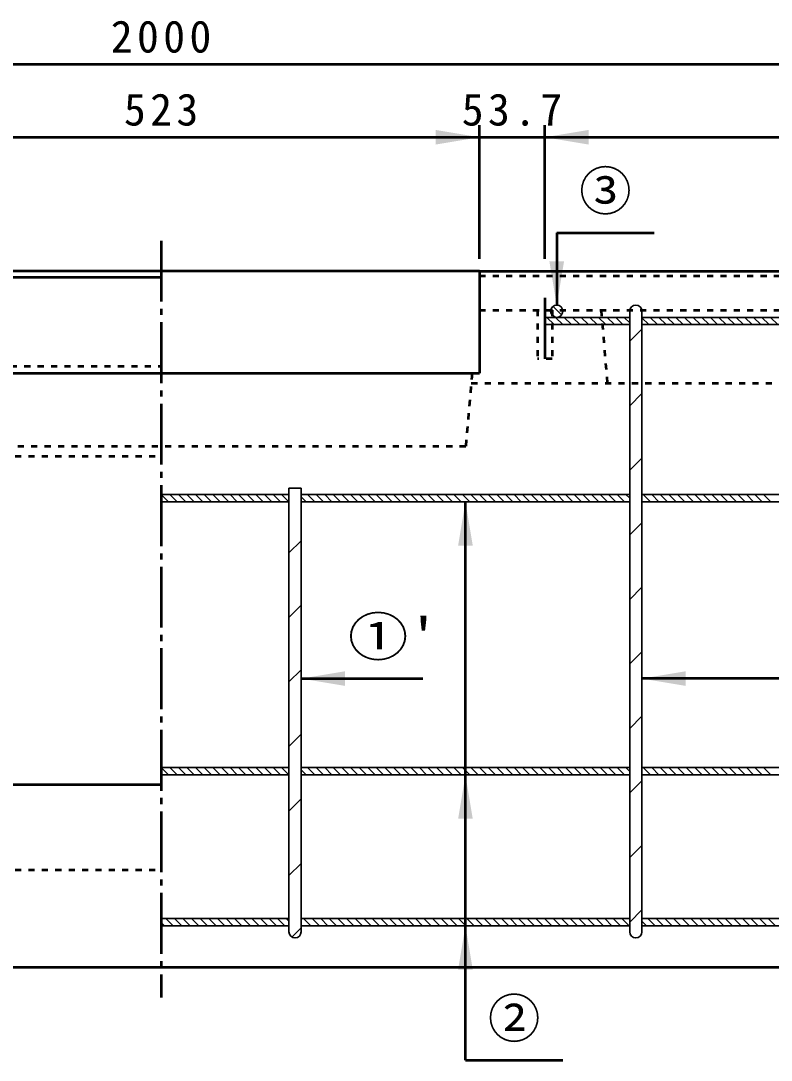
# Model space of a CAD drawing. Units: millimetres, scale not verified. Extents: x 100 to 4105, y 100 to 2870.
# Drawn here: x 2819 to 3436, y 933 to 1787 of the extents above; entities that cross this region are included whole.
import ezdxf
from ezdxf.enums import TextEntityAlignment as Align

# ---------------------------------------------------------------- set-up
doc = ezdxf.new("R2010")
doc.units = ezdxf.units.MM
doc.header["$LTSCALE"] = 5
doc.linetypes.add('USER1', pattern=[2.2, 1, -1.2])
doc.linetypes.add('USER3', pattern=[13.4, 10, -1.2, 1, -1.2])
doc.layers.add('V-nasSTD', color=7, linetype='Continuous', lineweight=50)
doc.styles.add('ＭＳ ゴシック', font='')
doc.styles.get('ＭＳ ゴシック').set_extended_font_data('MS Gothic')

msp = doc.modelspace()

# ---------------------------------------------------------------- hatches: boundary and pattern name
at = {"layer": 'V-nasSTD'}
for points in [[(3159.85, 1685.38), (3195.85, 1691.38), (3159.85, 1697.38)], [(3285.55, 1697.38), (3249.55, 1691.38), (3285.55, 1685.38)], [(3265.35, 1589.38), (3259.35, 1553.38), (3253.35, 1589.38)], [(3190.35, 1355.825), (3184.35, 1391.825), (3178.35, 1355.825)], [(3085.35, 1252.514), (3049.35, 1246.514), (3085.35, 1240.514)], [(3365.35, 1252.514), (3329.35, 1246.514), (3365.35, 1240.514)], [(3190.35, 1131.38), (3184.35, 1167.38), (3178.35, 1131.38)], [(3190.35, 1007.38), (3184.35, 1043.38), (3178.35, 1007.38)]]:
    msp.add_hatch(color=256, dxfattribs=at).paths.add_polyline_path(points)

# ---------------------------------------------------------------- linework, layer by layer
for p, q in [((1934.35, 1751.38), (3934.35, 1751.38)), ((3195.85, 1591.38), (3195.85, 1701.38)), ((3249.55, 1591.38), (3249.55, 1701.38)), ((2672.85, 1691.38), (3195.85, 1691.38)), ((3195.85, 1691.38), (3249.55, 1691.38)), ((3249.55, 1691.38), (3880.65, 1691.38)), ((3259.35, 1612.88), (3259.35, 1553.38)), ((3259.35, 1612.88), (3339.35, 1612.88)), ((3195.85, 1581.38), (2672.85, 1581.38)), ((3195.85, 1581.38), (3934.35, 1581.38)), ((3195.85, 1581.38), (3195.85, 1497.38)), ((2672.85, 1576.38), (2934.35, 1576.38)), ((2672.85, 1497.38), (3195.85, 1497.38)), ((3184.35, 932.88), (3184.35, 1391.825)), ((3049.35, 1246.514), (3149.35, 1246.514)), ((4037.35, 1246.514), (3329.35, 1246.514)), ((2054.35, 1159.38), (2934.35, 1159.38)), ((1934.35, 1009.38), (3934.35, 1009.38)), ((3184.35, 932.88), (3264.35, 932.88))]:
    msp.add_line(p, q, dxfattribs=at)
at = {"layer": 'V-nasSTD', "linetype": 'USER3'}
for p, q in [((2934.35, 1606.38), (2934.35, 984.38)), ((3249.55, 1559.38), (3249.55, 1509.38))]:
    msp.add_line(p, q, dxfattribs=at)
at = {"layer": 'V-nasSTD', "linetype": 'USER1'}
for p, q in [((3195.85, 1577.38), (3934.35, 1577.38)), ((3195.85, 1549.38), (3934.35, 1549.38)), ((3243.55, 1549.38), (3243.55, 1509.38)), ((3255.55, 1549.38), (3255.55, 1509.38)), ((3295.85, 1549.38), (3300.85, 1489.38)), ((3255.55, 1509.38), (3243.55, 1509.38)), ((2678.85, 1503.38), (2934.35, 1503.38)), ((3189.85, 1497.38), (3184.591, 1437.269)), ((3189.151, 1489.38), (3934.35, 1489.38)), ((3184.591, 1437.269), (2684.109, 1437.269)), ((1934.35, 1429.38), (2934.35, 1429.38)), ((1934.35, 1089.38), (2934.35, 1089.38))]:
    msp.add_line(p, q, dxfattribs=at)
at = {"layer": 'V-nasSTD', "lineweight": 35}
for p, q in [((3254.494, 1547.189), (3258.16, 1543.523)), ((3256.364, 1552.39), (3263.361, 1545.393)), ((3319.35, 1038.38), (3319.35, 1548.38)), ((3329.35, 1548.38), (3329.35, 1038.38)), ((3319.35, 1543.38), (3249.35, 1543.38)), ((3249.35, 1537.38), (3249.35, 1543.38)), ((3249.35, 1538.191), (3250.161, 1537.38)), ((3251.232, 1543.38), (3257.232, 1537.38)), ((3258.304, 1543.38), (3264.304, 1537.38)), ((3265.375, 1543.38), (3271.375, 1537.38)), ((3272.446, 1543.38), (3278.446, 1537.38)), ((3279.517, 1543.38), (3285.517, 1537.38)), ((3286.588, 1543.38), (3292.588, 1537.38)), ((3293.659, 1543.38), (3299.659, 1537.38)), ((3300.73, 1543.38), (3306.73, 1537.38)), ((3307.801, 1543.38), (3313.801, 1537.38)), ((3314.872, 1543.38), (3319.35, 1538.901)), ((3329.35, 1543.38), (3539.35, 1543.38)), ((3329.35, 1543.043), (3335.014, 1537.38)), ((3336.085, 1543.38), (3342.085, 1537.38)), ((3343.156, 1543.38), (3349.156, 1537.38)), ((3350.227, 1543.38), (3356.227, 1537.38)), ((3357.298, 1543.38), (3363.298, 1537.38)), ((3364.37, 1543.38), (3370.37, 1537.38)), ((3371.441, 1543.38), (3377.441, 1537.38)), ((3378.512, 1543.38), (3384.512, 1537.38)), ((3385.583, 1543.38), (3391.583, 1537.38)), ((3392.654, 1543.38), (3398.654, 1537.38)), ((3399.725, 1543.38), (3405.725, 1537.38)), ((3406.796, 1543.38), (3412.796, 1537.38)), ((3413.867, 1543.38), (3419.867, 1537.38)), ((3420.938, 1543.38), (3426.938, 1537.38)), ((3428.009, 1543.38), (3434.009, 1537.38)), ((3435.08, 1543.38), (3441.08, 1537.38)), ((3319.35, 1537.38), (3249.35, 1537.38)), ((3319.35, 1523.727), (3329.35, 1533.727)), ((3539.35, 1537.38), (3329.35, 1537.38)), ((3319.35, 1470.694), (3329.35, 1480.694)), ((3319.35, 1417.661), (3329.35, 1427.661)), ((3039.35, 1038.38), (3039.35, 1402.88)), ((3039.35, 1402.88), (3049.35, 1402.88)), ((3039.35, 1402.826), (3039.404, 1402.88)), ((3049.35, 1402.88), (3049.35, 1038.38)), ((2934.35, 1397.825), (3039.35, 1397.825)), ((2934.35, 1397.809), (2940.334, 1391.825)), ((2941.405, 1397.825), (2947.405, 1391.825)), ((2948.476, 1397.825), (2954.476, 1391.825)), ((2955.547, 1397.825), (2961.547, 1391.825)), ((2962.618, 1397.825), (2968.618, 1391.825)), ((2969.689, 1397.825), (2975.689, 1391.825)), ((2976.76, 1397.825), (2982.76, 1391.825)), ((2983.831, 1397.825), (2989.831, 1391.825)), ((2990.902, 1397.825), (2996.902, 1391.825)), ((2997.973, 1397.825), (3003.973, 1391.825)), ((3005.045, 1397.825), (3011.045, 1391.825)), ((3012.116, 1397.825), (3018.116, 1391.825)), ((3019.187, 1397.825), (3025.187, 1391.825)), ((3026.258, 1397.825), (3032.258, 1391.825)), ((3033.329, 1397.825), (3039.329, 1391.825)), ((3049.35, 1397.825), (3319.35, 1397.825)), ((3049.35, 1395.946), (3053.471, 1391.825)), ((3054.542, 1397.825), (3060.542, 1391.825)), ((3061.613, 1397.825), (3067.613, 1391.825)), ((3068.684, 1397.825), (3074.684, 1391.825)), ((3075.755, 1397.825), (3081.755, 1391.825)), ((3082.826, 1397.825), (3088.826, 1391.825)), ((3089.897, 1397.825), (3095.897, 1391.825)), ((3096.968, 1397.825), (3102.968, 1391.825)), ((3104.039, 1397.825), (3110.039, 1391.825)), ((3111.111, 1397.825), (3117.111, 1391.825)), ((3118.182, 1397.825), (3124.182, 1391.825)), ((3125.253, 1397.825), (3131.253, 1391.825)), ((3132.324, 1397.825), (3138.324, 1391.825)), ((3139.395, 1397.825), (3145.395, 1391.825)), ((3146.466, 1397.825), (3152.466, 1391.825)), ((3153.537, 1397.825), (3159.537, 1391.825)), ((3160.608, 1397.825), (3166.608, 1391.825)), ((3167.679, 1397.825), (3173.679, 1391.825)), ((3174.75, 1397.825), (3180.75, 1391.825)), ((3181.821, 1397.825), (3187.821, 1391.825)), ((3188.892, 1397.825), (3194.892, 1391.825)), ((3195.963, 1397.825), (3201.963, 1391.825)), ((3203.034, 1397.825), (3209.034, 1391.825)), ((3210.105, 1397.825), (3216.105, 1391.825)), ((3217.177, 1397.825), (3223.177, 1391.825)), ((3224.248, 1397.825), (3230.248, 1391.825)), ((3231.319, 1397.825), (3237.319, 1391.825)), ((3238.39, 1397.825), (3244.39, 1391.825)), ((3245.461, 1397.825), (3251.461, 1391.825)), ((3252.532, 1397.825), (3258.532, 1391.825)), ((3259.603, 1397.825), (3265.603, 1391.825)), ((3266.674, 1397.825), (3272.674, 1391.825)), ((3273.745, 1397.825), (3279.745, 1391.825)), ((3280.816, 1397.825), (3286.816, 1391.825)), ((3287.887, 1397.825), (3293.887, 1391.825)), ((3294.958, 1397.825), (3300.958, 1391.825)), ((3302.029, 1397.825), (3308.029, 1391.825)), ((3309.1, 1397.825), (3315.1, 1391.825)), ((3316.171, 1397.825), (3319.35, 1394.646)), ((3329.35, 1397.825), (3539.35, 1397.825)), ((3330.314, 1397.825), (3336.314, 1391.825)), ((3337.385, 1397.825), (3343.385, 1391.825)), ((3344.456, 1397.825), (3350.456, 1391.825)), ((3351.527, 1397.825), (3357.527, 1391.825)), ((3358.598, 1397.825), (3364.598, 1391.825)), ((3365.669, 1397.825), (3371.669, 1391.825)), ((3372.74, 1397.825), (3378.74, 1391.825)), ((3379.811, 1397.825), (3385.811, 1391.825)), ((3386.882, 1397.825), (3392.882, 1391.825)), ((3393.953, 1397.825), (3399.953, 1391.825)), ((3401.024, 1397.825), (3407.024, 1391.825)), ((3408.095, 1397.825), (3414.095, 1391.825)), ((3415.166, 1397.825), (3421.166, 1391.825)), ((3422.238, 1397.825), (3428.238, 1391.825)), ((3429.309, 1397.825), (3435.309, 1391.825)), ((2934.35, 1391.825), (3039.35, 1391.825)), ((3049.35, 1391.825), (3319.35, 1391.825)), ((3539.35, 1391.825), (3329.35, 1391.825)), ((3319.35, 1364.628), (3329.35, 1374.628)), ((3039.35, 1349.793), (3049.35, 1359.793)), ((3319.35, 1311.595), (3329.35, 1321.595)), ((3039.35, 1296.76), (3049.35, 1306.76)), ((3319.35, 1258.562), (3329.35, 1268.562)), ((3039.35, 1243.727), (3049.35, 1253.727)), ((3319.35, 1205.529), (3329.35, 1215.529)), ((3039.35, 1190.694), (3049.35, 1200.694)), ((2934.35, 1173.38), (3039.35, 1173.38)), ((2934.35, 1173.363), (2940.334, 1167.38)), ((2941.405, 1173.38), (2947.405, 1167.38)), ((2948.476, 1173.38), (2954.476, 1167.38)), ((2955.547, 1173.38), (2961.547, 1167.38)), ((2962.618, 1173.38), (2968.618, 1167.38)), ((2969.689, 1173.38), (2975.689, 1167.38)), ((2976.76, 1173.38), (2982.76, 1167.38)), ((2983.831, 1173.38), (2989.831, 1167.38)), ((2990.902, 1173.38), (2996.902, 1167.38)), ((2997.973, 1173.38), (3003.973, 1167.38)), ((3005.045, 1173.38), (3011.045, 1167.38)), ((3012.116, 1173.38), (3018.116, 1167.38)), ((3019.187, 1173.38), (3025.187, 1167.38)), ((3026.258, 1173.38), (3032.258, 1167.38)), ((3033.329, 1173.38), (3039.329, 1167.38)), ((3049.35, 1173.38), (3319.35, 1173.38)), ((3049.35, 1171.5), (3053.471, 1167.38)), ((3054.542, 1173.38), (3060.542, 1167.38)), ((3061.613, 1173.38), (3067.613, 1167.38)), ((3068.684, 1173.38), (3074.684, 1167.38)), ((3075.755, 1173.38), (3081.755, 1167.38)), ((3082.826, 1173.38), (3088.826, 1167.38)), ((3089.897, 1173.38), (3095.897, 1167.38)), ((3096.968, 1173.38), (3102.968, 1167.38)), ((3104.039, 1173.38), (3110.039, 1167.38)), ((3111.111, 1173.38), (3117.111, 1167.38)), ((3118.182, 1173.38), (3124.182, 1167.38)), ((3125.253, 1173.38), (3131.253, 1167.38)), ((3132.324, 1173.38), (3138.324, 1167.38)), ((3139.395, 1173.38), (3145.395, 1167.38)), ((3146.466, 1173.38), (3152.466, 1167.38)), ((3153.537, 1173.38), (3159.537, 1167.38)), ((3160.608, 1173.38), (3166.608, 1167.38)), ((3167.679, 1173.38), (3173.679, 1167.38)), ((3174.75, 1173.38), (3180.75, 1167.38)), ((3181.821, 1173.38), (3187.821, 1167.38)), ((3188.892, 1173.38), (3194.892, 1167.38)), ((3195.963, 1173.38), (3201.963, 1167.38)), ((3203.034, 1173.38), (3209.034, 1167.38)), ((3210.105, 1173.38), (3216.105, 1167.38)), ((3217.177, 1173.38), (3223.177, 1167.38)), ((3224.248, 1173.38), (3230.248, 1167.38)), ((3231.319, 1173.38), (3237.319, 1167.38)), ((3238.39, 1173.38), (3244.39, 1167.38)), ((3245.461, 1173.38), (3251.461, 1167.38)), ((3252.532, 1173.38), (3258.532, 1167.38)), ((3259.603, 1173.38), (3265.603, 1167.38)), ((3266.674, 1173.38), (3272.674, 1167.38)), ((3273.745, 1173.38), (3279.745, 1167.38)), ((3280.816, 1173.38), (3286.816, 1167.38)), ((3287.887, 1173.38), (3293.887, 1167.38)), ((3294.958, 1173.38), (3300.958, 1167.38)), ((3302.029, 1173.38), (3308.029, 1167.38)), ((3309.1, 1173.38), (3315.1, 1167.38)), ((3316.171, 1173.38), (3319.35, 1170.201)), ((3329.35, 1173.38), (3539.35, 1173.38)), ((3330.314, 1173.38), (3336.314, 1167.38)), ((3337.385, 1173.38), (3343.385, 1167.38)), ((3344.456, 1173.38), (3350.456, 1167.38)), ((3351.527, 1173.38), (3357.527, 1167.38)), ((3358.598, 1173.38), (3364.598, 1167.38)), ((3365.669, 1173.38), (3371.669, 1167.38)), ((3372.74, 1173.38), (3378.74, 1167.38)), ((3379.811, 1173.38), (3385.811, 1167.38)), ((3386.882, 1173.38), (3392.882, 1167.38)), ((3393.953, 1173.38), (3399.953, 1167.38)), ((3401.024, 1173.38), (3407.024, 1167.38)), ((3408.095, 1173.38), (3414.095, 1167.38)), ((3415.166, 1173.38), (3421.166, 1167.38)), ((3422.238, 1173.38), (3428.238, 1167.38)), ((3429.309, 1173.38), (3435.309, 1167.38)), ((2934.35, 1167.38), (3039.35, 1167.38)), ((3049.35, 1167.38), (3319.35, 1167.38)), ((3319.35, 1152.496), (3329.35, 1162.496)), ((3539.35, 1167.38), (3329.35, 1167.38)), ((3039.35, 1137.661), (3049.35, 1147.661)), ((3319.35, 1099.463), (3329.35, 1109.463)), ((3039.35, 1084.628), (3049.35, 1094.628)), ((3319.35, 1046.43), (3329.35, 1056.43)), ((2934.35, 1049.38), (3039.35, 1049.38)), ((2934.35, 1046.084), (2937.055, 1043.38)), ((2934.35, 1043.38), (3039.35, 1043.38)), ((2938.126, 1049.38), (2944.126, 1043.38)), ((2945.197, 1049.38), (2951.197, 1043.38)), ((2952.268, 1049.38), (2958.268, 1043.38)), ((2959.339, 1049.38), (2965.339, 1043.38)), ((2966.41, 1049.38), (2972.41, 1043.38)), ((2973.481, 1049.38), (2979.481, 1043.38)), ((2980.552, 1049.38), (2986.552, 1043.38)), ((2987.623, 1049.38), (2993.623, 1043.38)), ((2994.694, 1049.38), (3000.694, 1043.38)), ((3001.765, 1049.38), (3007.765, 1043.38)), ((3008.836, 1049.38), (3014.836, 1043.38)), ((3015.907, 1049.38), (3021.907, 1043.38)), ((3022.978, 1049.38), (3028.978, 1043.38)), ((3030.05, 1049.38), (3036.05, 1043.38)), ((3037.121, 1049.38), (3039.35, 1047.15)), ((3049.35, 1049.38), (3319.35, 1049.38)), ((3049.35, 1044.221), (3050.192, 1043.38)), ((3049.35, 1043.38), (3319.35, 1043.38)), ((3051.263, 1049.38), (3057.263, 1043.38)), ((3058.334, 1049.38), (3064.334, 1043.38)), ((3065.405, 1049.38), (3071.405, 1043.38)), ((3072.476, 1049.38), (3078.476, 1043.38)), ((3079.547, 1049.38), (3085.547, 1043.38)), ((3086.618, 1049.38), (3092.618, 1043.38)), ((3093.689, 1049.38), (3099.689, 1043.38)), ((3100.76, 1049.38), (3106.76, 1043.38)), ((3107.831, 1049.38), (3113.831, 1043.38)), ((3114.902, 1049.38), (3120.902, 1043.38)), ((3121.973, 1049.38), (3127.973, 1043.38)), ((3129.045, 1049.38), (3135.045, 1043.38)), ((3136.116, 1049.38), (3142.116, 1043.38)), ((3143.187, 1049.38), (3149.187, 1043.38)), ((3150.258, 1049.38), (3156.258, 1043.38)), ((3157.329, 1049.38), (3163.329, 1043.38)), ((3164.4, 1049.38), (3170.4, 1043.38)), ((3171.471, 1049.38), (3177.471, 1043.38)), ((3178.542, 1049.38), (3184.542, 1043.38)), ((3185.613, 1049.38), (3191.613, 1043.38)), ((3192.684, 1049.38), (3198.684, 1043.38)), ((3199.755, 1049.38), (3205.755, 1043.38)), ((3206.826, 1049.38), (3212.826, 1043.38)), ((3213.897, 1049.38), (3219.897, 1043.38)), ((3220.968, 1049.38), (3226.968, 1043.38)), ((3228.039, 1049.38), (3234.039, 1043.38)), ((3235.111, 1049.38), (3241.111, 1043.38)), ((3242.182, 1049.38), (3248.182, 1043.38)), ((3249.253, 1049.38), (3255.253, 1043.38)), ((3256.324, 1049.38), (3262.324, 1043.38)), ((3263.395, 1049.38), (3269.395, 1043.38)), ((3270.466, 1049.38), (3276.466, 1043.38)), ((3277.537, 1049.38), (3283.537, 1043.38)), ((3284.608, 1049.38), (3290.608, 1043.38)), ((3291.679, 1049.38), (3297.679, 1043.38)), ((3298.75, 1049.38), (3304.75, 1043.38)), ((3305.821, 1049.38), (3311.821, 1043.38)), ((3312.892, 1049.38), (3318.892, 1043.38)), ((3329.35, 1049.38), (3539.35, 1049.38)), ((3329.35, 1047.064), (3333.034, 1043.38)), ((3539.35, 1043.38), (3329.35, 1043.38)), ((3334.105, 1049.38), (3340.105, 1043.38)), ((3341.177, 1049.38), (3347.177, 1043.38)), ((3348.248, 1049.38), (3354.248, 1043.38)), ((3355.319, 1049.38), (3361.319, 1043.38)), ((3362.39, 1049.38), (3368.39, 1043.38)), ((3369.461, 1049.38), (3375.461, 1043.38)), ((3376.532, 1049.38), (3382.532, 1043.38)), ((3383.603, 1049.38), (3389.603, 1043.38)), ((3390.674, 1049.38), (3396.674, 1043.38)), ((3397.745, 1049.38), (3403.745, 1043.38)), ((3404.816, 1049.38), (3410.816, 1043.38)), ((3411.887, 1049.38), (3417.887, 1043.38)), ((3418.958, 1049.38), (3424.958, 1043.38)), ((3426.029, 1049.38), (3432.029, 1043.38)), ((3433.1, 1049.38), (3439.1, 1043.38)), ((3041.821, 1034.066), (3049.35, 1041.595))]:
    msp.add_line(p, q, dxfattribs=at)
msp.add_circle((3259.35, 1548.38), 5, dxfattribs=at)
for centre, start, end in [((3324.35, 1548.38), 0, 180), ((3044.35, 1038.38), 180, 0), ((3324.35, 1038.38), 180, 0)]:
    msp.add_arc(centre, 5, start, end, dxfattribs=at)

# ---------------------------------------------------------------- texts
at = {"layer": 'V-nasSTD', "style": 'ＭＳ ゴシック'}
for s, p in [('③', (3277.75, 1663.08)), ('②', (3202.75, 983.08))]:
    msp.add_text(s, height=31.67, dxfattribs=at).set_placement(p, align=Align.TOP_LEFT)
at = {"layer": 'V-nasSTD', "style": 'ＭＳ ゴシック', "width": 1.15}
msp.add_text("①'", height=31.67, dxfattribs=at).set_placement((3087.75, 1296.714), align=Align.TOP_LEFT)
at = {"layer": 'V-nasSTD', "char_height": 26.39, "attachment_point": 1, "style": 'ＭＳ ゴシック'}
for s, insert in [('\\T1.2;2000', (2892.95, 1787.38)), ('\\T1.2;523', (2903.75, 1727.38)), ('\\T1.2;53.7', (3181.3, 1727.38))]:
    msp.add_mtext(s, dxfattribs=dict(at, insert=insert))

doc.saveas('drawing.dxf')
